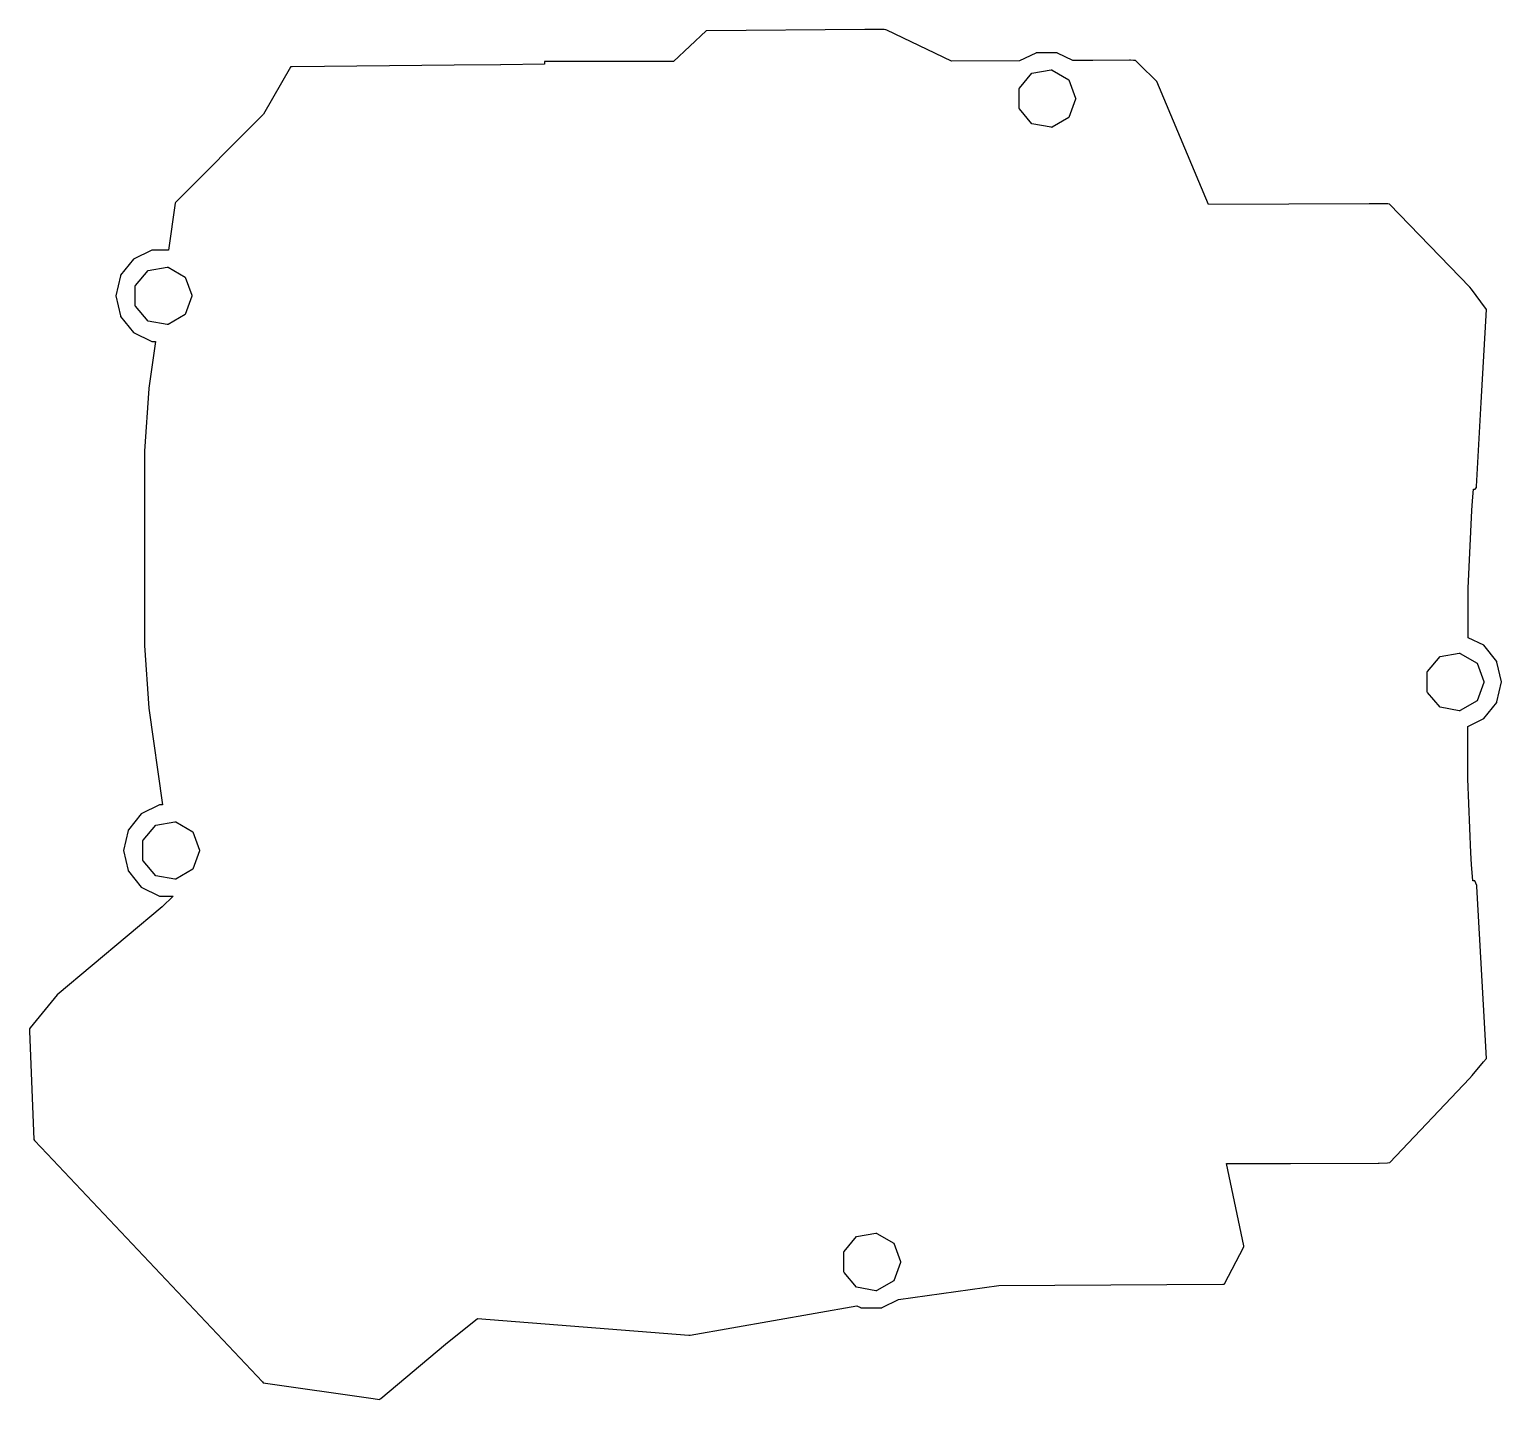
# Model space of a CAD drawing. Extents: x -115 to 18, y 47 to 171.
import ezdxf

# ---------------------------------------------------------------- set-up
doc = ezdxf.new("R2010")
doc.units = 0
doc.layers.get('0').update_dxf_attribs({"linetype": 'CONTINUOUS'})

msp = doc.modelspace()

# ---------------------------------------------------------------- linework, layer by layer
at = {"color": 7}
for points in [[(-115.426, 80.7702), (-115.418, 80.5421), (-115.035, 70.7128), (-114.968, 70.642), (-114.966, 70.6404), (-114.966, 70.6404), (-114.966, 70.6404), (-113.806, 69.4114), (-94.2844, 48.742), (-94.2806, 48.7379), (-94.216, 48.6696), (-84.2582, 47.2249), (-83.663, 47.1385), (-83.663, 47.1385), (-83.6007, 47.1909), (-83.5995, 47.1918), (-83.5451, 47.2375), (-77.6931, 52.1479), (-74.7793, 54.4844), (-55.6316, 52.988), (-55.4984, 52.9776), (-40.3827, 55.6429), (-40.0502, 55.4828), (-40.0188, 55.4677), (-38.126, 55.4677), (-38.0946, 55.4828), (-36.6013, 56.2019), (-27.5165, 57.4904), (-7.17932, 57.599), (-7.05161, 57.5996), (-7.05161, 57.5996), (-7.04038, 57.6212), (-7.04026, 57.6214), (-5.27921, 60.9979), (-5.27921, 60.9979), (-5.2793, 60.9985), (-5.29382, 61.0854), (-6.86784, 68.5359), (-1.04376, 68.5575), (6.90326, 68.5869), (6.99578, 68.5873), (7.73746, 68.6098), (7.94762, 68.6253), (7.94763, 68.6253), (7.94974, 68.6254), (15.1931, 76.2566), (15.424, 76.512), (16.4705, 77.7746), (16.7215, 78.0774), (16.7215, 78.0774), (16.4514, 82.9472), (15.8573, 93.6581), (15.8523, 93.7477), (15.6725, 94.184), (15.5797, 94.1837), (15.4864, 94.1833), (15.3607, 95.6476), (15.3607, 95.6476), (15.3156, 96.7129), (15.0319, 103.4148), (15.0431, 108.1884), (16.4926, 108.8864), (17.651, 110.339), (17.6727, 110.3663), (17.6804, 110.4002), (18.0939, 112.2116), (17.6804, 114.0229), (17.6727, 114.0569), (17.651, 114.0841), (16.4926, 115.53673), (15.062, 116.22566), (15.0624, 116.41141), (15.0725, 120.71741), (15.0725, 120.71741), (15.4035, 127.75722), (15.4446, 128.63084), (15.4446, 128.63084), (15.5412, 129.70265), (15.6186, 129.70294), (15.7133, 129.70329), (15.8175, 129.84314), (15.8227, 129.93542), (16.2488, 137.5486), (16.7215, 145.9927), (16.7215, 145.9927), (16.2149, 146.6871), (15.372, 147.8424), (15.2215, 148.0098), (7.94309, 155.5512), (7.94148, 155.5512), (7.765, 155.5616), (7.76435, 155.5616), (7.41513, 155.5796), (7.32021, 155.5792), (7.31997, 155.5792), (6.10098, 155.5747), (-8.49985, 155.5206), (-13.1645, 166.6729), (-13.1645, 166.6729), (-14.7802, 168.2457), (-15.1048, 168.5617), (-15.1068, 168.5618), (-15.1068, 168.5618), (-15.2804, 168.5781), (-15.2809, 168.5782), (-15.5515, 168.595), (-15.6448, 168.5945), (-18.9865, 168.5767), (-18.9865, 168.5767), (-18.9865, 168.5767), (-20.7762, 168.5672), (-22.1934, 169.2497), (-22.2248, 169.2648), (-24.1176, 169.2648), (-24.149, 169.2497), (-25.6199, 168.5413), (-31.7811, 168.5084), (-37.653, 171.3191), (-37.7568, 171.3562), (-37.9133, 171.3736), (-38.0737, 171.3883), (-39.6544, 171.3771), (-54.0274, 171.2758), (-54.0495, 171.2551), (-57.0097, 168.4885), (-68.7065, 168.4885), (-68.7065, 168.2268), (-72.6831, 168.1915), (-72.6835, 168.1915), (-72.7007, 168.1913), (-76.9064, 168.1498), (-91.6023, 167.9895), (-91.6626, 167.9889), (-91.7472, 167.9879), (-91.7567, 167.9713), (-94.1928, 163.7001), (-102.193, 155.7001), (-102.204, 155.6223), (-102.809, 151.3794), (-104.289, 151.3794), (-104.321, 151.3643), (-105.995, 150.5582), (-107.153, 149.1056), (-107.175, 149.0783), (-107.182, 149.0444), (-107.596, 147.233), (-107.182, 145.4217), (-107.175, 145.3877), (-107.153, 145.3605), (-105.995, 143.9079), (-104.321, 143.1018), (-104.289, 143.0866), (-103.991, 143.0866), (-104.593, 138.866), (-104.595, 138.8387), (-104.992, 133.15701), (-104.992, 133.0721), (-104.992, 115.55969), (-104.99, 115.53259), (-104.593, 109.8284), (-103.355, 101.076), (-103.591, 101.076), (-103.623, 101.0609), (-105.297, 100.2548), (-106.455, 98.8022), (-106.477, 98.775), (-106.485, 98.741), (-106.898, 96.9297), (-106.485, 95.1183), (-106.477, 95.0843), (-106.455, 95.0571), (-105.297, 93.6045), (-103.623, 92.7984), (-103.591, 92.7833), (-102.379, 92.7833), (-103.388, 91.8265), (-112.915, 83.833), (-115.36, 80.8506)], [(-25.6635, 164.2113), (-25.6635, 166.0255), (-25.634, 166.0607), (-24.4973, 167.4153), (-22.7559, 167.7224), (-22.7107, 167.7303), (-22.6709, 167.7074), (-21.1395, 166.8232), (-20.5347, 165.1615), (-20.519, 165.1184), (-20.5347, 165.0753), (-21.1395, 163.4136), (-22.6709, 162.5294), (-22.7107, 162.5065), (-22.7559, 162.5144), (-24.4973, 162.8215), (-25.634, 164.1761)], [(-105.835, 146.3259), (-105.835, 148.1401), (-105.806, 148.1753), (-104.669, 149.5299), (-102.928, 149.837), (-102.882, 149.845), (-102.843, 149.822), (-101.311, 148.9378), (-100.706, 147.2762), (-100.691, 147.233), (-100.706, 147.1899), (-101.311, 145.5282), (-102.843, 144.644), (-102.882, 144.6211), (-102.928, 144.629), (-104.669, 144.9361), (-105.806, 146.2907)], [(11.3486, 111.3045), (11.3486, 113.1187), (11.3781, 113.1539), (12.5147, 114.5085), (14.2562, 114.8156), (14.3014, 114.8235), (14.3412, 114.8006), (15.8726, 113.9164), (16.4774, 112.2547), (16.4931, 112.2116), (16.4774, 112.1685), (15.8726, 110.5068), (14.3412, 109.6226), (14.3014, 109.5996), (14.2562, 109.6076), (12.5147, 109.9147), (11.3781, 111.2693)], [(-105.137, 96.0225), (-105.137, 97.8368), (-105.108, 97.8719), (-103.971, 99.2266), (-102.23, 99.5336), (-102.184, 99.5416), (-102.145, 99.5186), (-100.613, 98.6345), (-100.008, 96.9728), (-99.9928, 96.9297), (-100.008, 96.8865), (-100.613, 95.2248), (-102.145, 94.3407), (-102.184, 94.3177), (-102.23, 94.3257), (-103.971, 94.6327), (-105.108, 95.9874)], [(-41.5647, 58.7069), (-41.5647, 60.5212), (-41.5352, 60.5563), (-40.3985, 61.911), (-38.657, 62.218), (-38.6118, 62.226), (-38.5721, 62.203), (-37.0406, 61.3189), (-36.4358, 59.6572), (-36.4201, 59.6141), (-36.4358, 59.5709), (-37.0406, 57.9092), (-38.5721, 57.0251), (-38.6118, 57.0021), (-38.657, 57.0101), (-40.3985, 57.3171), (-41.5352, 58.6718)]]:
    msp.add_lwpolyline(points, close=True, dxfattribs=at)

doc.saveas('drawing.dxf')
